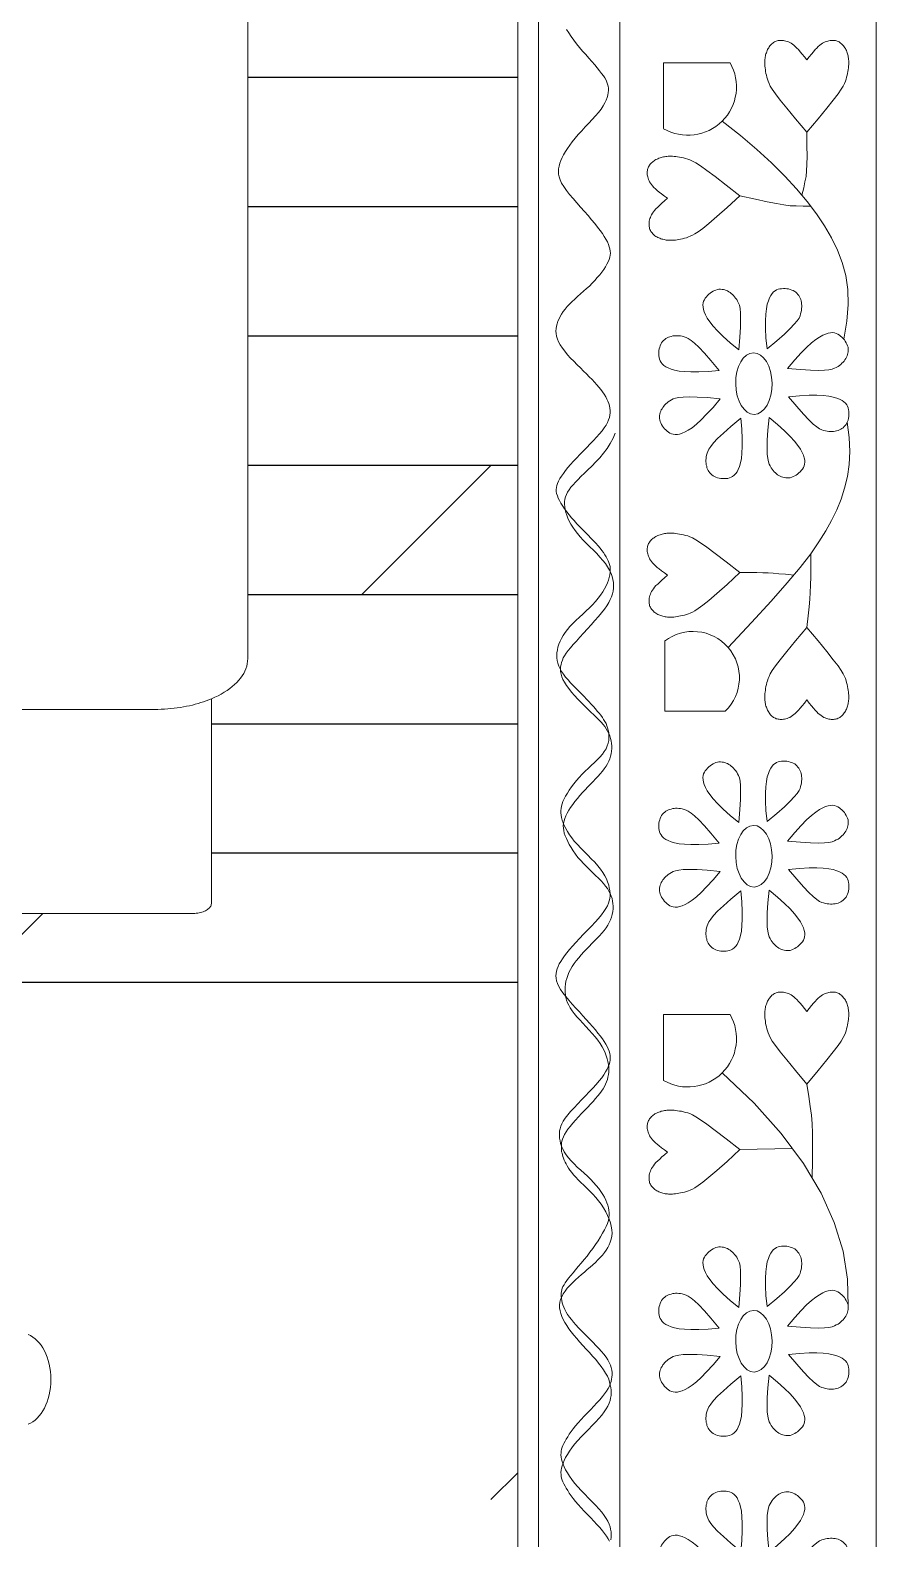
# Model space of a CAD drawing. Header units: inches. Extents: x -813 to 82, y -70 to 268.
# Drawn here: x -140.28 to -123.77, y 157.28 to 186.46 of the extents above; entities that cross this region are included whole.
import ezdxf

# ---------------------------------------------------------------- set-up
doc = ezdxf.new("R2010")
doc.units = ezdxf.units.IN
doc.header["$MEASUREMENT"] = 0
for name, color, linetype, lineweight, true_color in [('Blue', 7, 'Continuous', 0, 0x1081b2), ('Brown', 7, 'Continuous', 0, 0x653e10), ('Golden', 7, 'Continuous', 0, 0xefe861), ('Grey', 7, 'Continuous', 0, 0x58676a), ('Layak Architect', 1, 'Continuous', 5, 0xff0000), ('Mustard', 7, 'Continuous', 0, 0xa79b1b), ('White', 7, 'Continuous', 0, 0xffffff)]:
    doc.layers.add(name, color=color, linetype=linetype, lineweight=lineweight, true_color=true_color)
doc.layers.add('Furniture', color=4, linetype='Continuous', lineweight=0)
doc.layers.add('Hatch 01_UC', color=7, linetype='Continuous')
doc.layers.add('Rugs', color=201, linetype='Continuous')

# ---------------------------------------------------------------- blocks, each defined once
blk = doc.blocks.new('*U97')
at = {"layer": 'Mustard'}
blk.add_lwpolyline([(11.3, -20.5), (4.6, -14.9), (-0.5, -10.4), (-4.4, -6.7), (-7.2, -3.7), (-9.1, -1.4), (-10.4, 0.5), (-11.1, 2), (-11.5, 3.3), (-11.9, 4.6), (-12.1, 5.8), (-12.2, 6.9), (-12.3, 8), (-12.3, 9.1), (-12.2, 10.1), (-12.1, 11.1), (-11.8, 12.1), (-11.6, 13.1), (-11.2, 14), (-10.8, 14.9), (-10.3, 15.7), (-9.7, 16.5), (-9, 17.3), (-8.3, 18), (-7.5, 18.6), (-6.5, 19.1), (-5.5, 19.5), (-4.5, 19.9), (-3.3, 20.2), (-2.2, 20.4), (-1, 20.5), (0.2, 20.5), (1.4, 20.4), (2.5, 20.3), (3.7, 20), (4.8, 19.6), (5.8, 19), (6.9, 18.2), (7.9, 17.1), (8.8, 15.8), (9.6, 14.2), (10.4, 12.2), (11.1, 9.8), (11.7, 6.8), (12.1, 3.1), (12.3, -1.3), (12.3, -6.6), (12, -13), (11.3, -20.5)], dxfattribs=at)
blk = doc.blocks.new('*U109')
at = {"layer": 'Mustard', "color": 0, "linetype": 'ByBlock', "lineweight": -2, "transparency": 16777216}
blk.add_blockref('*U97', (6003766971.507133, 3337138645.91867), dxfattribs=at)
for p, rotation in [((6003767008.540522, 3337138647.324628), 315.0000000000001), ((6003766946.314736, 3337138618.737947), 45.00000000000002), ((6003767035.721244, 3337138622.132231), 270), ((6003767037.127202, 3337138585.098843), 225), ((6003766947.720695, 3337138581.704559), 90.00000000000001), ((6003766974.901417, 3337138556.512162), 135), ((6003767011.934805, 3337138557.91812), 180)]:
    blk.add_blockref('*U97', p, dxfattribs=dict(at, rotation=rotation))
blk = doc.blocks.new('*U110')
at = {"layer": 'Mustard'}
blk.add_lwpolyline([(11.3, -20.5), (4.6, -14.9), (-0.5, -10.4), (-4.4, -6.7), (-7.2, -3.7), (-9.1, -1.4), (-10.4, 0.5), (-11.1, 2), (-11.5, 3.3), (-11.9, 4.6), (-12.1, 5.8), (-12.2, 6.9), (-12.3, 8), (-12.3, 9.1), (-12.2, 10.1), (-12.1, 11.1), (-11.8, 12.1), (-11.6, 13.1), (-11.2, 14), (-10.8, 14.9), (-10.3, 15.7), (-9.7, 16.5), (-9, 17.3), (-8.3, 18), (-7.5, 18.6), (-6.5, 19.1), (-5.5, 19.5), (-4.5, 19.9), (-3.3, 20.2), (-2.2, 20.4), (-1, 20.5), (0.2, 20.5), (1.4, 20.4), (2.5, 20.3), (3.7, 20), (4.8, 19.6), (5.8, 19), (6.9, 18.2), (7.9, 17.1), (8.8, 15.8), (9.6, 14.2), (10.4, 12.2), (11.1, 9.8), (11.7, 6.8), (12.1, 3.1), (12.3, -1.3), (12.3, -6.6), (12, -13), (11.3, -20.5)], dxfattribs=at)
blk = doc.blocks.new('*U69')
at = {"layer": 'Mustard', "color": 0, "linetype": 'ByBlock', "lineweight": -2, "transparency": 16777216}
blk.add_blockref('*U110', (6003766971.507133, 3337138645.91867), dxfattribs=at)
for p, rotation in [((6003767008.540522, 3337138647.324628), 315.0000000000001), ((6003766946.314736, 3337138618.737947), 45.00000000000002), ((6003767035.721244, 3337138622.132231), 270), ((6003767037.127202, 3337138585.098843), 225), ((6003766947.720695, 3337138581.704559), 90.00000000000001), ((6003766974.901417, 3337138556.512162), 135), ((6003767011.934805, 3337138557.91812), 180)]:
    blk.add_blockref('*U110', p, dxfattribs=dict(at, rotation=rotation))
blk = doc.blocks.new('*U70')
at = {"layer": 'Mustard'}
blk.add_lwpolyline([(11.3, -20.5), (4.6, -14.9), (-0.5, -10.4), (-4.4, -6.7), (-7.2, -3.7), (-9.1, -1.4), (-10.4, 0.5), (-11.1, 2), (-11.5, 3.3), (-11.9, 4.6), (-12.1, 5.8), (-12.2, 6.9), (-12.3, 8), (-12.3, 9.1), (-12.2, 10.1), (-12.1, 11.1), (-11.8, 12.1), (-11.6, 13.1), (-11.2, 14), (-10.8, 14.9), (-10.3, 15.7), (-9.7, 16.5), (-9, 17.3), (-8.3, 18), (-7.5, 18.6), (-6.5, 19.1), (-5.5, 19.5), (-4.5, 19.9), (-3.3, 20.2), (-2.2, 20.4), (-1, 20.5), (0.2, 20.5), (1.4, 20.4), (2.5, 20.3), (3.7, 20), (4.8, 19.6), (5.8, 19), (6.9, 18.2), (7.9, 17.1), (8.8, 15.8), (9.6, 14.2), (10.4, 12.2), (11.1, 9.8), (11.7, 6.8), (12.1, 3.1), (12.3, -1.3), (12.3, -6.6), (12, -13), (11.3, -20.5)], dxfattribs=at)
blk = doc.blocks.new('*U96')
at = {"layer": 'Mustard', "color": 0, "linetype": 'ByBlock', "lineweight": -2, "transparency": 16777216}
blk.add_blockref('*U70', (6003766971.507133, 3337138645.91867), dxfattribs=at)
for p, rotation in [((6003767008.540522, 3337138647.324628), 315.0000000000001), ((6003766946.314736, 3337138618.737947), 45.00000000000002), ((6003767035.721244, 3337138622.132231), 270), ((6003767037.127202, 3337138585.098843), 225), ((6003766947.720695, 3337138581.704559), 90.00000000000001), ((6003766974.901417, 3337138556.512162), 135), ((6003767011.934805, 3337138557.91812), 180)]:
    blk.add_blockref('*U70', p, dxfattribs=dict(at, rotation=rotation))
blk = doc.blocks.new('*U34')
at = {"layer": 'Mustard'}
blk.add_lwpolyline([(11.3, -20.5), (4.6, -14.9), (-0.5, -10.4), (-4.4, -6.7), (-7.2, -3.7), (-9.1, -1.4), (-10.4, 0.5), (-11.1, 2), (-11.5, 3.3), (-11.9, 4.6), (-12.1, 5.8), (-12.2, 6.9), (-12.3, 8), (-12.3, 9.1), (-12.2, 10.1), (-12.1, 11.1), (-11.8, 12.1), (-11.6, 13.1), (-11.2, 14), (-10.8, 14.9), (-10.3, 15.7), (-9.7, 16.5), (-9, 17.3), (-8.3, 18), (-7.5, 18.6), (-6.5, 19.1), (-5.5, 19.5), (-4.5, 19.9), (-3.3, 20.2), (-2.2, 20.4), (-1, 20.5), (0.2, 20.5), (1.4, 20.4), (2.5, 20.3), (3.7, 20), (4.8, 19.6), (5.8, 19), (6.9, 18.2), (7.9, 17.1), (8.8, 15.8), (9.6, 14.2), (10.4, 12.2), (11.1, 9.8), (11.7, 6.8), (12.1, 3.1), (12.3, -1.3), (12.3, -6.6), (12, -13), (11.3, -20.5)], dxfattribs=at)
blk = doc.blocks.new('*U46')
at = {"layer": 'Mustard', "color": 0, "linetype": 'ByBlock', "lineweight": -2, "transparency": 16777216}
blk.add_blockref('*U34', (6003766971.507133, 3337138645.91867), dxfattribs=at)
for p, rotation in [((6003767008.540522, 3337138647.324628), 315.0000000000001), ((6003766946.314736, 3337138618.737947), 45.00000000000002), ((6003767035.721244, 3337138622.132231), 270), ((6003767037.127202, 3337138585.098843), 225), ((6003766947.720695, 3337138581.704559), 90.00000000000001), ((6003766974.901417, 3337138556.512162), 135), ((6003767011.934805, 3337138557.91812), 180)]:
    blk.add_blockref('*U34', p, dxfattribs=dict(at, rotation=rotation))
blk = doc.blocks.new('C3')
at = {"layer": 'Blue'}
for points in [[(-558, 99.7), (-510.7, 99.7), (-510.7, 140.7)], [(-973.2, 33.1), (-970.9, 34.6), (-968.4, 36.2), (-966, 38), (-963.5, 39.9), (-961, 41.9), (-958.5, 44), (-956.1, 46.1), (-953.7, 48.2), (-951.4, 50.2), (-949.2, 52.2), (-947.1, 53.9), (-945.2, 55.5), (-943.4, 56.9), (-941.8, 58.1), (-940.3, 59.1), (-938.8, 59.9), (-937.4, 60.5), (-936.1, 61), (-934.7, 61.3), (-933.3, 61.5), (-931.8, 61.5), (-930.3, 61.4), (-928.7, 61.2), (-927, 60.7), (-925.2, 60), (-923.3, 59.1), (-921.3, 57.9), (-919.2, 56.5), (-916.9, 54.7), (-914.5, 52.7), (-912.1, 50.5), (-909.5, 48.2), (-907, 45.8), (-904.4, 43.4), (-901.9, 41.1), (-899.4, 39), (-897, 37), (-894.7, 35.3), (-892.5, 33.7), (-890.3, 32.3), (-888.2, 31.1), (-886.2, 30.1), (-884.2, 29.3), (-882.4, 28.6), (-880.5, 28), (-878.7, 27.7), (-876.9, 27.6), (-875.1, 27.7), (-873.1, 28.1), (-871.1, 28.8), (-868.9, 29.8), (-866.6, 31.2), (-864, 33), (-861.3, 35.1), (-858.5, 37.5), (-855.6, 40), (-852.6, 42.6), (-849.7, 45.2), (-846.9, 47.7), (-844.1, 50.1), (-841.6, 52.2), (-839.1, 54.1), (-836.8, 55.9), (-834.7, 57.4), (-832.7, 58.7), (-830.8, 59.8), (-829, 60.8), (-827.3, 61.5), (-825.7, 62.1), (-824.3, 62.5), (-822.8, 62.8), (-821.4, 62.9), (-820, 62.8), (-818.6, 62.5), (-817.1, 62), (-815.6, 61.4), (-813.9, 60.5), (-812.2, 59.5), (-810.4, 58.4), (-808.6, 57), (-806.7, 55.6), (-804.8, 54), (-802.9, 52.3), (-801, 50.5), (-799.1, 48.6), (-797.3, 46.6), (-795.5, 44.6), (-793.7, 42.6), (-791.9, 40.6), (-790.2, 38.7), (-788.4, 36.8), (-786.7, 35.1), (-785.1, 33.6), (-783.4, 32.2), (-781.7, 30.9), (-780.1, 29.8), (-778.4, 28.9), (-776.8, 28), (-775.2, 27.3), (-773.5, 26.8), (-771.9, 26.3), (-770.2, 26), (-768.5, 25.9), (-766.8, 26), (-765, 26.3), (-763.1, 26.9), (-761.2, 27.7), (-759.2, 28.8), (-757, 30.3), (-754.8, 31.9), (-752.5, 33.8), (-750.2, 35.9), (-748, 38.1), (-745.7, 40.3), (-743.5, 42.5), (-741.4, 44.6), (-739.4, 46.6), (-737.4, 48.5), (-735.6, 50.4), (-733.9, 52), (-732.1, 53.6), (-730.5, 55.1), (-728.9, 56.4), (-727.3, 57.6), (-725.6, 58.7), (-724, 59.7), (-722.4, 60.5), (-720.9, 61.2), (-719.3, 61.8), (-717.7, 62.2), (-716.1, 62.5), (-714.6, 62.7), (-713, 62.7), (-711.4, 62.5), (-709.8, 62.2), (-708.2, 61.6), (-706.5, 60.9), (-704.7, 59.9), (-702.9, 58.7), (-700.9, 57.2), (-698.8, 55.5), (-696.5, 53.5), (-694.2, 51.4), (-691.9, 49.2), (-689.5, 46.8), (-687.1, 44.5), (-684.8, 42.2), (-682.4, 40), (-680.2, 37.9), (-678, 35.9), (-675.9, 34.1), (-673.9, 32.5), (-671.9, 31), (-670.1, 29.7), (-668.4, 28.6), (-666.7, 27.7), (-665.2, 27), (-663.7, 26.5), (-662.3, 26.2), (-661, 26), (-659.6, 26.1), (-658.2, 26.4), (-656.7, 26.9), (-655.1, 27.5), (-653.5, 28.3), (-651.7, 29.3), (-649.8, 30.5), (-647.9, 31.8), (-645.9, 33.3), (-643.9, 34.8), (-641.9, 36.5), (-639.9, 38.3), (-637.8, 40.1), (-635.8, 42.1), (-633.8, 44), (-631.9, 45.9), (-630, 47.8), (-628.1, 49.7), (-626.3, 51.4), (-624.5, 53.1), (-622.9, 54.6), (-621.3, 55.9), (-619.7, 57.1), (-618.2, 58.2), (-616.8, 59.2), (-615.4, 60), (-614, 60.7), (-612.7, 61.4), (-611.4, 61.9), (-610.1, 62.3), (-608.8, 62.6), (-607.5, 62.7), (-606.1, 62.8), (-604.6, 62.7), (-603.1, 62.5), (-601.4, 62.1), (-599.6, 61.5), (-597.7, 60.8), (-595.7, 59.9), (-593.7, 58.9), (-591.6, 57.7), (-589.4, 56.2), (-587.2, 54.6), (-585, 52.8), (-582.8, 50.8), (-580.7, 48.6), (-578.6, 46.4), (-576.4, 44.1), (-574.3, 41.8), (-572.2, 39.5), (-570.1, 37.4), (-568.1, 35.4), (-566, 33.7), (-564, 32.1), (-561.9, 30.8), (-559.9, 29.7), (-558, 28.7), (-556, 27.9), (-554.1, 27.3), (-552.2, 26.9), (-550.3, 26.6), (-548.5, 26.5), (-546.7, 26.6), (-544.9, 26.8), (-543.1, 27.3), (-541.2, 27.9), (-539.4, 28.7), (-537.5, 29.8), (-535.7, 31.1), (-533.7, 32.5), (-531.8, 34.2), (-529.9, 35.9), (-528, 37.7), (-526.1, 39.6), (-524.2, 41.4), (-522.3, 43.3), (-520.5, 45), (-518.8, 46.7), (-517.1, 48.3), (-515.4, 49.9), (-513.8, 51.4), (-512.2, 52.7), (-510.7, 54), (-509.2, 55.3), (-507.8, 56.4), (-506.4, 57.4), (-505, 58.3), (-503.6, 59.2), (-502.2, 59.9), (-500.7, 60.5), (-499.3, 61), (-497.7, 61.4), (-496.1, 61.7), (-494.3, 61.9), (-492.6, 61.9), (-490.8, 61.7), (-488.9, 61.3), (-487, 60.7), (-485.1, 59.9), (-483.2, 58.7), (-481.4, 57.4), (-479.5, 55.7), (-477.6, 53.9), (-475.7, 52), (-473.8, 49.9), (-471.8, 47.8), (-469.8, 45.7), (-467.8, 43.7), (-465.7, 41.7), (-463.5, 39.8), (-461.3, 38.1), (-459.2, 36.5), (-457.1, 35), (-455, 33.7), (-453, 32.5), (-451.2, 31.5), (-449.4, 30.7), (-447.8, 30.1), (-446.2, 29.7), (-444.6, 29.4), (-443.1, 29.3), (-441.6, 29.3), (-440, 29.5), (-438.4, 29.8), (-436.7, 30.2), (-434.9, 30.9), (-433, 31.6), (-431, 32.6), (-429, 33.7), (-426.8, 35.1), (-424.7, 36.6), (-422.4, 38.4), (-420.1, 40.5), (-417.7, 42.7), (-415.3, 45.1), (-412.9, 47.5), (-410.5, 49.9), (-408.1, 52.2), (-405.7, 54.3), (-403.4, 56.2), (-401.1, 57.8), (-398.9, 59.1), (-396.8, 60.2), (-394.7, 61), (-392.6, 61.7), (-390.7, 62.1), (-388.8, 62.4), (-387, 62.6), (-385.3, 62.6), (-383.6, 62.4), (-382, 62.1), (-380.3, 61.6), (-378.5, 60.9), (-376.7, 59.8), (-374.6, 58.5), (-372.4, 56.8), (-370, 54.8), (-367.4, 52.5), (-364.7, 50), (-362, 47.3), (-359.2, 44.7), (-356.4, 42), (-353.7, 39.5), (-351.2, 37.1), (-348.8, 35.1), (-346.6, 33.3), (-344.6, 31.7), (-342.6, 30.3), (-340.8, 29.2), (-339.1, 28.2), (-337.4, 27.4), (-335.8, 26.8), (-334.2, 26.3), (-332.7, 26), (-331, 25.9), (-329.4, 26), (-327.7, 26.3), (-325.8, 26.9), (-323.8, 27.9), (-321.7, 29.1), (-319.4, 30.7), (-317, 32.6), (-314.4, 34.7), (-311.8, 37), (-309.1, 39.4), (-306.5, 41.8), (-303.9, 44.2), (-301.3, 46.5), (-298.9, 48.7), (-296.6, 50.8), (-294.3, 52.7), (-292.2, 54.4), (-290.2, 56), (-288.3, 57.4), (-286.4, 58.7), (-284.7, 59.8), (-283, 60.7), (-281.4, 61.4), (-279.9, 62), (-278.4, 62.4), (-276.9, 62.6), (-275.4, 62.7), (-273.9, 62.6), (-272.4, 62.4), (-270.9, 62), (-269.2, 61.4), (-267.6, 60.6), (-265.8, 59.6), (-263.9, 58.4), (-261.9, 57), (-259.7, 55.2), (-257.4, 53.3), (-254.9, 51), (-252.3, 48.5), (-249.6, 45.9), (-246.8, 43.3), (-244.1, 40.7), (-241.5, 38.2), (-238.9, 35.9), (-236.6, 33.9), (-234.4, 32.2), (-232.5, 30.9), (-230.7, 29.9), (-229, 29.2), (-227.3, 28.7), (-225.8, 28.4), (-224.2, 28.3), (-222.6, 28.3), (-220.9, 28.4), (-219.1, 28.7), (-217.3, 29.1), (-215.5, 29.8), (-213.6, 30.6), (-211.6, 31.6), (-209.6, 32.9), (-207.6, 34.4), (-205.5, 36.2), (-203.4, 38.2), (-201.3, 40.4), (-199.2, 42.7), (-197.1, 45), (-195, 47.3), (-192.8, 49.5), (-190.8, 51.5), (-188.7, 53.3), (-186.7, 55), (-184.7, 56.4), (-182.7, 57.7), (-180.8, 58.8), (-178.9, 59.7), (-177.1, 60.5), (-175.4, 61.1), (-173.6, 61.6), (-172, 61.9), (-170.3, 62.1), (-168.6, 62.1), (-166.8, 61.9), (-165, 61.5), (-163, 60.8), (-161, 60), (-158.7, 58.9), (-156.3, 57.6), (-153.9, 56.1), (-151.3, 54.5), (-148.7, 52.7), (-146.1, 50.9), (-143.5, 49), (-140.9, 47), (-138.5, 45), (-136.1, 43), (-133.8, 41.1), (-131.6, 39.3), (-129.5, 37.6), (-127.6, 36), (-125.8, 34.5), (-124.2, 33.3), (-122.8, 32.2), (-121.4, 31.4), (-120.2, 30.7), (-119.1, 30.2), (-118, 29.9), (-116.9, 29.6), (-115.8, 29.5), (-114.6, 29.5), (-113.4, 29.5), (-112.1, 29.6), (-110.7, 29.9), (-109.2, 30.2), (-107.7, 30.6), (-106.2, 31.2), (-104.6, 31.9), (-102.9, 32.8), (-101.2, 33.8), (-99.5, 35.1), (-97.8, 36.4), (-96, 37.9), (-94.1, 39.5), (-92.2, 41.2), (-90.3, 43.1), (-88.4, 45), (-86.4, 47), (-84.3, 49.1), (-82.3, 51.1), (-80.2, 53.1), (-78.2, 55.1), (-76.2, 56.9), (-74.2, 58.5), (-72.3, 60), (-70.4, 61.2), (-68.6, 62.1), (-66.9, 62.9), (-65.2, 63.4), (-63.5, 63.8), (-61.9, 64), (-60.3, 64), (-58.8, 63.9), (-57.3, 63.7), (-55.7, 63.4), (-54.2, 62.8), (-52.6, 62.2), (-50.9, 61.3), (-49.2, 60.2), (-47.4, 58.9), (-45.5, 57.4), (-43.4, 55.7), (-41.3, 53.7), (-39, 51.6), (-36.7, 49.5), (-34.4, 47.3), (-32.2, 45.1), (-29.9, 43), (-27.7, 41.1), (-25.7, 39.3), (-23.7, 37.7), (-21.8, 36.3), (-20, 35), (-18.3, 33.9), (-16.7, 32.9), (-15.2, 32.1), (-13.7, 31.3), (-12.4, 30.7), (-11.1, 30.2), (-9.8, 29.8), (-8.6, 29.5), (-7.3, 29.4), (-5.9, 29.3), (-4.5, 29.5), (-3, 29.8), (-1.4, 30.2), (0.4, 30.8), (2.2, 31.5), (4.2, 32.5), (6.3, 33.7), (8.5, 35.1), (10.8, 36.7), (13.2, 38.6), (15.7, 40.8), (18.2, 43.1), (20.7, 45.5), (23.3, 48), (25.8, 50.5), (28.3, 52.9), (30.7, 55.1), (33, 57), (35.1, 58.7), (37.2, 60), (39.1, 61.1), (41, 62), (42.8, 62.6), (44.5, 63), (46.3, 63.3), (48, 63.4), (49.8, 63.3), (51.6, 63.2)], [(52.6, 62.2), (50.9, 61.3), (49.2, 60.2), (47.4, 58.9), (45.5, 57.4), (43.4, 55.7), (41.3, 53.7), (39, 51.6), (36.7, 49.5), (34.4, 47.3), (32.2, 45.1), (29.9, 43), (27.7, 41.1), (25.7, 39.3), (23.7, 37.7), (21.8, 36.3), (20, 35), (18.3, 33.9), (16.7, 32.9), (15.2, 32.1), (13.7, 31.3), (12.4, 30.7), (11.1, 30.2), (9.8, 29.8), (8.6, 29.5), (7.3, 29.4), (5.9, 29.3), (4.5, 29.5), (3, 29.8), (1.4, 30.2), (-0.4, 30.8), (-2.2, 31.5), (-4.2, 32.5), (-6.3, 33.7), (-8.5, 35.1), (-10.8, 36.7), (-13.2, 38.6), (-15.7, 40.8), (-18.2, 43.1), (-20.7, 45.5), (-23.3, 48), (-25.8, 50.5), (-28.3, 52.9), (-30.7, 55.1), (-33, 57), (-35.1, 58.7), (-37.2, 60), (-39.1, 61.1), (-41, 62), (-42.8, 62.6), (-44.5, 63), (-46.3, 63.3), (-48, 63.4), (-49.8, 63.3), (-51.6, 63.2), (-53.5, 62.8), (-55.4, 62.3), (-57.3, 61.7), (-59.3, 60.8), (-61.4, 59.6), (-63.6, 58.3), (-65.9, 56.7), (-68.2, 54.8), (-70.6, 52.9), (-73, 50.8), (-75.4, 48.6), (-77.8, 46.4), (-80.2, 44.2), (-82.6, 42), (-84.9, 40), (-87.2, 38.1), (-89.4, 36.3), (-91.5, 34.7), (-93.7, 33.2), (-95.8, 31.9), (-97.8, 30.8), (-99.8, 29.9), (-101.8, 29.2), (-103.8, 28.7), (-105.7, 28.4), (-107.6, 28.4), (-109.5, 28.6), (-111.4, 29.1), (-113.3, 29.9), (-115.2, 30.9), (-117.1, 32.1), (-119, 33.6), (-120.9, 35.4), (-122.8, 37.2), (-124.7, 39.2), (-126.5, 41.2), (-128.3, 43.2), (-130, 45.3), (-131.7, 47.2), (-133.4, 49.1), (-135, 51), (-136.6, 52.7), (-138.3, 54.4), (-139.9, 55.9), (-141.5, 57.4), (-143.2, 58.8), (-144.9, 60), (-146.6, 61.1), (-148.5, 62.1), (-150.3, 62.8), (-152.3, 63.4), (-154.3, 63.8), (-156.5, 64), (-158.7, 63.9), (-161.1, 63.5), (-163.5, 62.9), (-166, 62), (-168.5, 60.9), (-171, 59.7), (-173.6, 58.2), (-176, 56.6), (-178.4, 54.8), (-180.7, 52.9), (-182.9, 50.9), (-185, 48.9), (-187, 46.8), (-188.9, 44.8), (-190.7, 42.9), (-192.5, 41), (-194.3, 39.4), (-195.9, 37.9), (-197.5, 36.6), (-199.1, 35.4), (-200.6, 34.4), (-202, 33.5), (-203.4, 32.8), (-204.7, 32.1), (-206, 31.6), (-207.2, 31.1), (-208.4, 30.7), (-209.5, 30.3), (-210.6, 30.1), (-211.7, 29.8), (-212.8, 29.7), (-213.9, 29.6), (-215.1, 29.6), (-216.3, 29.7), (-217.6, 29.8), (-218.9, 30), (-220.3, 30.4), (-221.8, 31), (-223.4, 31.8), (-225.1, 32.8), (-227, 34), (-228.9, 35.5), (-231, 37.3), (-233.2, 39.2), (-235.3, 41.2), (-237.5, 43.3), (-239.7, 45.4), (-241.9, 47.5), (-243.9, 49.4), (-245.8, 51.2), (-247.7, 52.8), (-249.5, 54.3), (-251.1, 55.6), (-252.8, 56.8), (-254.4, 57.9), (-256, 58.8), (-257.6, 59.6), (-259.1, 60.2), (-260.7, 60.8), (-262.3, 61.2), (-264, 61.5), (-265.7, 61.7), (-267.4, 61.7), (-269.1, 61.7), (-270.9, 61.5), (-272.8, 61.2), (-274.7, 60.7), (-276.7, 60.1), (-278.7, 59.4), (-280.8, 58.5), (-282.9, 57.3), (-285.1, 56), (-287.3, 54.4), (-289.6, 52.6), (-291.9, 50.6), (-294.2, 48.5), (-296.6, 46.3), (-298.9, 44.2), (-301.1, 42.1), (-303.3, 40.1), (-305.4, 38.4), (-307.3, 36.9), (-309.2, 35.6), (-311.1, 34.6), (-312.8, 33.7), (-314.6, 33.1), (-316.3, 32.6), (-318.1, 32.3), (-319.8, 32.1), (-321.7, 32.1), (-323.5, 32.2), (-325.4, 32.4), (-327.4, 32.7), (-329.3, 33.2), (-331.3, 33.9), (-333.3, 34.7), (-335.3, 35.7), (-337.3, 36.9), (-339.3, 38.2), (-341.3, 39.7), (-343.3, 41.4), (-345.3, 43.1), (-347.2, 44.8), (-349.1, 46.6), (-351, 48.5), (-352.9, 50.3), (-354.7, 52.1), (-356.5, 53.8), (-358.2, 55.5), (-360, 57.1), (-361.8, 58.6), (-363.5, 59.9), (-365.3, 61.1), (-367.2, 62.1), (-369, 62.9), (-370.9, 63.6), (-372.7, 64.1), (-374.6, 64.5), (-376.4, 64.7), (-378.2, 64.7), (-380, 64.6), (-381.7, 64.4), (-383.5, 64), (-385.1, 63.5), (-386.8, 62.8), (-388.5, 61.9), (-390.2, 60.8), (-391.9, 59.6), (-393.7, 58.1), (-395.5, 56.5), (-397.3, 54.7), (-399.2, 52.7), (-401.1, 50.7), (-403.1, 48.7), (-405.1, 46.6), (-407.2, 44.6), (-409.3, 42.7), (-411.4, 40.8), (-413.6, 39.2), (-415.8, 37.6), (-418, 36.2), (-420.1, 35), (-422.2, 33.9), (-424.2, 33), (-426.1, 32.2), (-427.9, 31.6), (-429.6, 31.2), (-431.3, 31), (-432.9, 30.9), (-434.5, 31), (-436.2, 31.4), (-437.8, 31.9), (-439.6, 32.6), (-441.4, 33.5), (-443.4, 34.6), (-445.3, 35.9), (-447.3, 37.3), (-449.4, 38.8), (-451.4, 40.5), (-453.4, 42.2), (-455.4, 43.9), (-457.3, 45.7), (-459.2, 47.5), (-461.1, 49.3), (-462.9, 51.1), (-464.6, 52.8), (-466.4, 54.5), (-468.1, 56), (-469.8, 57.4), (-471.5, 58.7), (-473.2, 59.9), (-474.9, 60.9), (-476.6, 61.7), (-478.3, 62.4), (-480, 63), (-481.7, 63.4), (-483.5, 63.7), (-485.2, 63.9), (-487, 63.9), (-488.7, 63.7), (-490.4, 63.5), (-492.1, 63), (-493.8, 62.5), (-495.4, 61.8), (-497, 61), (-498.6, 60.1), (-500.1, 59.1), (-501.6, 57.9), (-503.1, 56.5), (-504.7, 55.1), (-506.3, 53.4), (-508.1, 51.6), (-510, 49.7), (-512, 47.6), (-514.2, 45.3), (-516.5, 43), (-518.8, 40.8), (-521.2, 38.6), (-523.6, 36.5), (-525.9, 34.6), (-528.1, 33), (-530.2, 31.7), (-532.1, 30.7), (-534, 29.9), (-535.8, 29.4), (-537.5, 29.1), (-539.2, 29.1), (-540.7, 29.1), (-542.2, 29.4), (-543.7, 29.7), (-545.2, 30.3), (-546.7, 30.9), (-548.2, 31.8), (-549.9, 32.9), (-551.7, 34.2), (-553.6, 35.8), (-555.8, 37.7), (-558.2, 39.8), (-560.8, 42.2), (-563.6, 44.7), (-566.4, 47.3), (-569.2, 49.9), (-572.1, 52.4), (-574.8, 54.8), (-577.4, 56.9), (-579.9, 58.8), (-582.1, 60.4), (-584.3, 61.7), (-586.3, 62.8), (-588.3, 63.6), (-590.2, 64.3), (-592.1, 64.7), (-594, 64.9), (-595.9, 65), (-597.9, 64.9), (-600, 64.5), (-602, 64), (-604.1, 63.3), (-606.3, 62.3), (-608.5, 61), (-610.7, 59.5), (-612.9, 57.7), (-615.2, 55.7), (-617.5, 53.6), (-619.8, 51.3), (-622.1, 49), (-624.3, 46.7), (-626.6, 44.5), (-628.9, 42.4), (-631.1, 40.6), (-633.3, 38.9), (-635.4, 37.4), (-637.5, 36.1), (-639.6, 35), (-641.6, 34), (-643.6, 33.2), (-645.5, 32.6), (-647.4, 32.2), (-649.2, 31.9), (-651, 31.7), (-652.7, 31.8), (-654.4, 32), (-656, 32.4), (-657.7, 33), (-659.3, 33.8), (-660.9, 34.8), (-662.6, 36), (-664.3, 37.5), (-666, 39.1), (-667.9, 40.9), (-669.9, 42.9), (-672, 45.2), (-674.4, 47.6), (-676.9, 50.2), (-679.7, 52.9), (-682.6, 55.6), (-685.7, 58.2), (-688.9, 60.6), (-692.3, 62.8), (-695.8, 64.7), (-699.3, 66.1)]]:
    blk.add_lwpolyline(points, dxfattribs=at)
blk.add_arc((-533.3, 119), 31.4, 43.9071, 217.9862, dxfattribs=at)
at = {"layer": 'Brown'}
for points in [[(-706.7, 223.5), (-696.4, 224.9), (-686.9, 225.3), (-678.1, 224.9), (-669.8, 223.7), (-661.9, 221.8), (-654.4, 219.4), (-647.2, 216.4), (-640, 212.9), (-632.9, 209), (-625.5, 204.4), (-617.4, 198.8), (-608.2, 191.7), (-597.6, 182.9), (-585.3, 172), (-570.8, 158.7), (-553.9, 142.7)], [(-763.1, 221.2), (-775.3, 223.3), (-786.5, 224.1), (-796.7, 223.9), (-806.2, 222.5), (-815, 220.2), (-823.5, 217), (-831.7, 212.9), (-839.9, 208.1), (-848.1, 202.6), (-856.4, 196.3), (-865, 189.2), (-873.7, 181.2), (-882.6, 172.2), (-891.7, 162.2), (-901.2, 151.1), (-910.9, 138.7)], [(-265.2, 138.7), (-244.6, 160.3), (-224.1, 178.7), (-203.7, 193.8), (-183.5, 205.8), (-163.7, 214.7), (-144.2, 220.7), (-125.2, 223.8), (-106.8, 224.2)], [(-903.4, 196.1), (-894.2, 196.2), (-887.1, 196.3), (-881.6, 196.2), (-877.2, 196), (-873.4, 195.6), (-869.7, 194.9), (-865.7, 194), (-860.7, 192.8)], [(-860.3, 150.8), (-858, 161.3), (-856.2, 169.3), (-855, 175.5), (-854.1, 180.5), (-853.6, 184.8), (-853.4, 188.9), (-853.3, 193.6), (-853.3, 198.7)], [(-567.4, 196.1), (-575.2, 197), (-581.4, 197.7), (-586.5, 198.2), (-591.2, 198.5), (-596.1, 198.7), (-601.7, 198.8), (-608.6, 198.8), (-617.4, 198.8)], [(-257.6, 196.1), (-249.2, 197.5), (-242.4, 198.5), (-236.5, 199.2), (-230.7, 199.7), (-224.3, 199.9), (-216.4, 200), (-206.5, 199.9), (-193.6, 199.8)], [(-604.6, 150.8), (-604.6, 157.3), (-604.6, 162.3), (-604.5, 166.4), (-604.4, 169.9), (-604.2, 173.4), (-603.9, 177.1), (-603.5, 181.6), (-602.9, 187.3)], [(-213.1, 150.8), (-213.9, 186.2)]]:
    blk.add_lwpolyline(points, dxfattribs=at)
at = {"layer": 'Golden'}
blk.add_lwpolyline([(-1499.9, 4500.1), (-1499.9, 0), (1499.9, 0), (1499.9, 4500.1), (-1499.9, 4500.1)], dxfattribs=at)
for points in [[(-954.7, 197.8), (-956.5, 199.2), (-958.1, 200.6), (-959.5, 201.8), (-960.6, 202.9), (-961.6, 203.9), (-962.5, 204.9), (-963.2, 205.8), (-963.8, 206.7), (-964.3, 207.6), (-964.7, 208.5), (-965.1, 209.4), (-965.3, 210.3), (-965.5, 211.1), (-965.7, 211.9), (-965.7, 212.7), (-965.8, 213.4), (-965.8, 214.2), (-965.7, 214.9), (-965.6, 215.5), (-965.4, 216.2), (-965.2, 216.8), (-965, 217.4), (-964.7, 218), (-964.3, 218.6), (-963.9, 219.1), (-963.5, 219.7), (-963, 220.2), (-962.5, 220.6), (-962, 221.1), (-961.4, 221.5), (-960.8, 221.9), (-960.2, 222.3), (-959.5, 222.7), (-958.8, 223), (-958.1, 223.3), (-957.4, 223.5), (-956.7, 223.8), (-955.9, 224), (-955.2, 224.2), (-954.4, 224.3), (-953.7, 224.4), (-952.9, 224.5), (-952, 224.6), (-951.1, 224.6), (-950.2, 224.6), (-949.3, 224.6), (-948.2, 224.5), (-947.1, 224.4), (-945.9, 224.2), (-944.7, 224), (-943.4, 223.8), (-942.1, 223.5), (-940.8, 223.1), (-939.4, 222.8), (-938, 222.3), (-936.6, 221.7), (-934.8, 220.9), (-932.6, 219.5), (-929.5, 217.3), (-925.3, 214.1), (-919.7, 209.7), (-912.5, 203.8), (-903.4, 196.1), (-912.5, 188.5), (-919.7, 182.5), (-925.3, 178.1), (-929.5, 174.9), (-932.6, 172.7), (-934.8, 171.3), (-936.6, 170.5), (-938, 169.9), (-939.4, 169.5), (-940.8, 169.1), (-942.1, 168.7), (-943.4, 168.4), (-944.7, 168.2), (-945.9, 168), (-947.1, 167.8), (-948.2, 167.7), (-949.3, 167.6), (-950.2, 167.6), (-951.1, 167.6), (-952, 167.6), (-952.9, 167.7), (-953.7, 167.8), (-954.4, 167.9), (-955.2, 168.1), (-955.9, 168.2), (-956.7, 168.4), (-957.4, 168.7), (-958.1, 168.9), (-958.8, 169.2), (-959.5, 169.5), (-960.2, 169.9), (-960.8, 170.3), (-961.4, 170.7), (-962, 171.1), (-962.5, 171.6), (-963, 172), (-963.5, 172.5), (-963.9, 173.1), (-964.3, 173.6), (-964.7, 174.2), (-965, 174.8), (-965.2, 175.4), (-965.4, 176), (-965.6, 176.7), (-965.7, 177.4), (-965.8, 178.1), (-965.8, 178.8), (-965.7, 179.5), (-965.7, 180.3), (-965.5, 181.1), (-965.3, 182), (-965.1, 182.8), (-964.7, 183.7), (-964.3, 184.6), (-963.8, 185.5), (-963.2, 186.4), (-962.5, 187.3), (-961.6, 188.3), (-960.6, 189.3), (-959.5, 190.4), (-958.1, 191.6), (-956.5, 193), (-954.7, 194.5), (-952.5, 196.1)], [(-856.8, 99.6), (-855.3, 97.8), (-853.9, 96.3), (-852.6, 95), (-851.5, 93.8), (-850.4, 92.9), (-849.4, 92.1), (-848.5, 91.4), (-847.5, 90.8), (-846.6, 90.3), (-845.7, 90), (-844.8, 89.6), (-844, 89.4), (-843.1, 89.2), (-842.3, 89.1), (-841.5, 89.1), (-840.8, 89.1), (-840.1, 89.1), (-839.4, 89.2), (-838.7, 89.3), (-838, 89.5), (-837.4, 89.7), (-836.8, 90), (-836.2, 90.3), (-835.7, 90.7), (-835.1, 91.1), (-834.6, 91.6), (-834.1, 92.1), (-833.7, 92.6), (-833.2, 93.1), (-832.8, 93.7), (-832.4, 94.4), (-832.1, 95), (-831.8, 95.7), (-831.5, 96.4), (-831.2, 97.1), (-831, 97.8), (-830.8, 98.5), (-830.6, 99.3), (-830.4, 100), (-830.3, 100.8), (-830.2, 101.6), (-830.2, 102.4), (-830.1, 103.2), (-830.1, 104.1), (-830.2, 105), (-830.2, 106), (-830.3, 107), (-830.5, 108.1), (-830.7, 109.3), (-830.9, 110.5), (-831.2, 111.8), (-831.6, 113.1), (-831.9, 114.4), (-832.4, 115.8), (-832.9, 117.1), (-833.5, 118.6), (-834.4, 120.2), (-835.9, 122.5), (-838.2, 125.5), (-841.5, 129.6), (-846.2, 135), (-852.3, 142), (-860.3, 150.8), (-867.6, 141.4), (-873.3, 134), (-877.5, 128.3), (-880.6, 124), (-882.6, 120.8), (-883.9, 118.5), (-884.7, 116.7), (-885.2, 115.3), (-885.7, 113.9), (-886, 112.5), (-886.3, 111.1), (-886.5, 109.8), (-886.7, 108.5), (-886.9, 107.3), (-887, 106.1), (-887.1, 105), (-887.1, 104), (-887.1, 103), (-887.1, 102.1), (-887, 101.2), (-886.9, 100.4), (-886.8, 99.6), (-886.7, 98.8), (-886.5, 98), (-886.3, 97.3), (-886.1, 96.6), (-885.8, 95.8), (-885.5, 95.1), (-885.2, 94.5), (-884.9, 93.8), (-884.5, 93.1), (-884.1, 92.5), (-883.7, 91.9), (-883.2, 91.4), (-882.7, 90.8), (-882.2, 90.3), (-881.7, 89.9), (-881.2, 89.5), (-880.6, 89.1), (-880, 88.8), (-879.4, 88.5), (-878.8, 88.3), (-878.2, 88.1), (-877.5, 88), (-876.8, 87.9), (-876.1, 87.8), (-875.4, 87.8), (-874.6, 87.9), (-873.9, 88), (-873.1, 88.2), (-872.2, 88.4), (-871.4, 88.7), (-870.5, 89.1), (-869.7, 89.5), (-868.8, 90.1), (-867.9, 90.7), (-867, 91.4), (-866, 92.3), (-865, 93.4), (-864, 94.6), (-862.8, 96), (-861.6, 97.6), (-860.1, 99.5), (-858.6, 101.7)], [(-601.1, 99.6), (-599.5, 97.8), (-598.2, 96.3), (-596.9, 95), (-595.8, 93.8), (-594.7, 92.9), (-593.7, 92.1), (-592.7, 91.4), (-591.8, 90.8), (-590.9, 90.3), (-590, 90), (-589.1, 89.6), (-588.2, 89.4), (-587.4, 89.2), (-586.6, 89.1), (-585.8, 89.1), (-585, 89.1), (-584.3, 89.1), (-583.6, 89.2), (-582.9, 89.3), (-582.3, 89.5), (-581.7, 89.7), (-581.1, 90), (-580.5, 90.3), (-579.9, 90.7), (-579.4, 91.1), (-578.9, 91.6), (-578.4, 92.1), (-577.9, 92.6), (-577.5, 93.1), (-577.1, 93.7), (-576.7, 94.4), (-576.3, 95), (-576, 95.7), (-575.7, 96.4), (-575.5, 97.1), (-575.2, 97.8), (-575, 98.5), (-574.8, 99.3), (-574.7, 100), (-574.6, 100.8), (-574.5, 101.6), (-574.4, 102.4), (-574.4, 103.2), (-574.4, 104.1), (-574.4, 105), (-574.5, 106), (-574.6, 107), (-574.8, 108.1), (-575, 109.3), (-575.2, 110.5), (-575.5, 111.8), (-575.8, 113.1), (-576.2, 114.4), (-576.7, 115.8), (-577.2, 117.1), (-577.8, 118.6), (-578.7, 120.2), (-580.2, 122.5), (-582.5, 125.5), (-585.8, 129.6), (-590.4, 135), (-596.6, 142), (-604.6, 150.8), (-611.9, 141.4), (-617.6, 134), (-621.8, 128.3), (-624.8, 124), (-626.9, 120.8), (-628.2, 118.5), (-629, 116.7), (-629.5, 115.3), (-629.9, 113.9), (-630.3, 112.5), (-630.6, 111.1), (-630.8, 109.8), (-631, 108.5), (-631.2, 107.3), (-631.3, 106.1), (-631.3, 105), (-631.4, 104), (-631.4, 103), (-631.3, 102.1), (-631.3, 101.2), (-631.2, 100.4), (-631.1, 99.6), (-630.9, 98.8), (-630.8, 98), (-630.6, 97.3), (-630.3, 96.6), (-630.1, 95.8), (-629.8, 95.1), (-629.5, 94.5), (-629.1, 93.8), (-628.7, 93.1), (-628.3, 92.5), (-627.9, 91.9), (-627.5, 91.4), (-627, 90.8), (-626.5, 90.3), (-626, 89.9), (-625.4, 89.5), (-624.9, 89.1), (-624.3, 88.8), (-623.7, 88.5), (-623.1, 88.3), (-622.4, 88.1), (-621.8, 88), (-621.1, 87.9), (-620.4, 87.8), (-619.7, 87.8), (-618.9, 87.9), (-618.1, 88), (-617.3, 88.2), (-616.5, 88.4), (-615.7, 88.7), (-614.8, 89.1), (-613.9, 89.5), (-613, 90.1), (-612.1, 90.7), (-611.2, 91.4), (-610.3, 92.3), (-609.3, 93.4), (-608.2, 94.6), (-607.1, 96), (-605.8, 97.6), (-604.4, 99.5), (-602.8, 101.7)]]:
    blk.add_lwpolyline(points, close=True, dxfattribs=at)
at = {"layer": 'Grey'}
blk.add_lwpolyline([(-516.1, 197.8), (-514.2, 199.2), (-512.7, 200.6), (-511.3, 201.8), (-510.1, 202.9), (-509.1, 203.9), (-508.3, 204.9), (-507.6, 205.8), (-507, 206.7), (-506.4, 207.6), (-506, 208.5), (-505.7, 209.4), (-505.4, 210.3), (-505.2, 211.1), (-505.1, 211.9), (-505, 212.7), (-505, 213.4), (-505, 214.2), (-505.1, 214.9), (-505.2, 215.5), (-505.3, 216.2), (-505.5, 216.8), (-505.8, 217.4), (-506.1, 218), (-506.4, 218.6), (-506.8, 219.1), (-507.2, 219.7), (-507.7, 220.2), (-508.2, 220.6), (-508.8, 221.1), (-509.4, 221.5), (-510, 221.9), (-510.6, 222.3), (-511.2, 222.7), (-511.9, 223), (-512.6, 223.3), (-513.3, 223.5), (-514.1, 223.8), (-514.8, 224), (-515.6, 224.2), (-516.3, 224.3), (-517.1, 224.4), (-517.9, 224.5), (-518.7, 224.6), (-519.6, 224.6), (-520.5, 224.6), (-521.5, 224.6), (-522.5, 224.5), (-523.6, 224.4), (-524.8, 224.2), (-526, 224), (-527.3, 223.8), (-528.6, 223.5), (-530, 223.1), (-531.3, 222.8), (-532.7, 222.3), (-534.2, 221.7), (-535.9, 220.9), (-538.2, 219.5), (-541.3, 217.3), (-545.5, 214.1), (-551, 209.7), (-558.3, 203.8), (-567.4, 196.1), (-558.3, 188.5), (-551, 182.5), (-545.5, 178.1), (-541.3, 174.9), (-538.2, 172.7), (-535.9, 171.3), (-534.2, 170.5), (-532.7, 169.9), (-531.3, 169.5), (-530, 169.1), (-528.6, 168.7), (-527.3, 168.4), (-526, 168.2), (-524.8, 168), (-523.6, 167.8), (-522.5, 167.7), (-521.5, 167.6), (-520.5, 167.6), (-519.6, 167.6), (-518.7, 167.6), (-517.9, 167.7), (-517.1, 167.8), (-516.3, 167.9), (-515.6, 168.1), (-514.8, 168.2), (-514.1, 168.4), (-513.3, 168.7), (-512.6, 168.9), (-511.9, 169.2), (-511.2, 169.5), (-510.6, 169.9), (-510, 170.3), (-509.4, 170.7), (-508.8, 171.1), (-508.2, 171.6), (-507.7, 172), (-507.2, 172.5), (-506.8, 173.1), (-506.4, 173.6), (-506.1, 174.2), (-505.8, 174.8), (-505.5, 175.4), (-505.3, 176), (-505.2, 176.7), (-505.1, 177.4), (-505, 178.1), (-505, 178.8), (-505, 179.5), (-505.1, 180.3), (-505.2, 181.1), (-505.4, 182), (-505.7, 182.8), (-506, 183.7), (-506.4, 184.6), (-507, 185.5), (-507.6, 186.4), (-508.3, 187.3), (-509.1, 188.3), (-510.1, 189.3), (-511.3, 190.4), (-512.7, 191.6), (-514.2, 193), (-516.1, 194.5), (-518.2, 196.1)], close=True, dxfattribs=at)
for points in [[(-905.9, 99), (-950.5, 99), (-950.5, 144.1)], [(-260.1, 99), (-304.8, 99), (-304.8, 144.1)]]:
    blk.add_lwpolyline(points, dxfattribs=at)
for centre in [(-934.3, 115.5), (-288.5, 115.5)]:
    blk.add_arc(centre, 32.9, 329.8378, 119.6462, dxfattribs=at)
at = {"layer": 'Layak Architect'}
for points in [[(-1490, 4485.9), (1490, 4485.9), (1490, 14.2), (-1490, 14.2)], [(-308.9, 197.8), (-310.8, 199.2), (-312.4, 200.6), (-313.7, 201.8), (-314.9, 202.9), (-315.9, 203.9), (-316.7, 204.9), (-317.5, 205.8), (-318.1, 206.7), (-318.6, 207.6), (-319, 208.5), (-319.3, 209.4), (-319.6, 210.3), (-319.8, 211.1), (-319.9, 211.9), (-320, 212.7), (-320, 213.4), (-320, 214.2), (-320, 214.9), (-319.9, 215.5), (-319.7, 216.2), (-319.5, 216.8), (-319.3, 217.4), (-319, 218), (-318.6, 218.6), (-318.2, 219.1), (-317.8, 219.7), (-317.3, 220.2), (-316.8, 220.6), (-316.2, 221.1), (-315.7, 221.5), (-315.1, 221.9), (-314.4, 222.3), (-313.8, 222.7), (-313.1, 223), (-312.4, 223.3), (-311.7, 223.5), (-311, 223.8), (-310.2, 224), (-309.5, 224.2), (-308.7, 224.3), (-307.9, 224.4), (-307.1, 224.5), (-306.3, 224.6), (-305.4, 224.6), (-304.5, 224.6), (-303.5, 224.6), (-302.5, 224.5), (-301.4, 224.4), (-300.2, 224.2), (-299, 224), (-297.7, 223.8), (-296.4, 223.5), (-295, 223.1), (-293.7, 222.8), (-292.3, 222.3), (-290.8, 221.7), (-289.1, 220.9), (-286.8, 219.5), (-283.7, 217.3), (-279.5, 214.1), (-274, 209.7), (-266.8, 203.8), (-257.6, 196.1), (-266.8, 188.5), (-274, 182.5), (-279.5, 178.1), (-283.7, 174.9), (-286.8, 172.7), (-289.1, 171.3), (-290.8, 170.5), (-292.3, 169.9), (-293.7, 169.5), (-295, 169.1), (-296.4, 168.7), (-297.7, 168.4), (-299, 168.2), (-300.2, 168), (-301.4, 167.8), (-302.5, 167.7), (-303.5, 167.6), (-304.5, 167.6), (-305.4, 167.6), (-306.3, 167.6), (-307.1, 167.7), (-307.9, 167.8), (-308.7, 167.9), (-309.5, 168.1), (-310.2, 168.2), (-311, 168.4), (-311.7, 168.7), (-312.4, 168.9), (-313.1, 169.2), (-313.8, 169.5), (-314.4, 169.9), (-315.1, 170.3), (-315.7, 170.7), (-316.2, 171.1), (-316.8, 171.6), (-317.3, 172), (-317.8, 172.5), (-318.2, 173.1), (-318.6, 173.6), (-319, 174.2), (-319.3, 174.8), (-319.5, 175.4), (-319.7, 176), (-319.9, 176.7), (-320, 177.4), (-320, 178.1), (-320, 178.8), (-320, 179.5), (-319.9, 180.3), (-319.8, 181.1), (-319.6, 182), (-319.3, 182.8), (-319, 183.7), (-318.6, 184.6), (-318.1, 185.5), (-317.5, 186.4), (-316.7, 187.3), (-315.9, 188.3), (-314.9, 189.3), (-313.7, 190.4), (-312.4, 191.6), (-310.8, 193), (-308.9, 194.5), (-306.8, 196.1)]]:
    blk.add_lwpolyline(points, close=True, dxfattribs=at)
for points in [[(14.1, 69.2), (-1485, 69.2), (-1485, 2250)], [(13, 243.3), (-1307.8, 243.3), (-1307.8, 2250)], [(-14.1, 69.2), (1485, 69.2), (1485, 2250)], [(-13, 243.3), (1307.8, 243.3), (1307.8, 2250)]]:
    blk.add_lwpolyline(points, dxfattribs=at)
at = {"layer": 'Mustard', "extrusion": (0, 0, -1)}
for centre in [(-732.9, 160.2), (-412.2, 160.2), (-83.1, 160.2)]:
    blk.add_ellipse(centre, major_axis=(-20.9, -0.3), ratio=0.589821, dxfattribs=at)
at = {"layer": 'White'}
blk.add_lwpolyline([(-209.6, 99.6), (-208.1, 97.8), (-206.7, 96.3), (-205.4, 95), (-204.3, 93.8), (-203.2, 92.9), (-202.2, 92.1), (-201.2, 91.4), (-200.3, 90.8), (-199.4, 90.3), (-198.5, 90), (-197.6, 89.6), (-196.7, 89.4), (-195.9, 89.2), (-195.1, 89.1), (-194.3, 89.1), (-193.5, 89.1), (-192.8, 89.1), (-192.1, 89.2), (-191.5, 89.3), (-190.8, 89.5), (-190.2, 89.7), (-189.6, 90), (-189, 90.3), (-188.4, 90.7), (-187.9, 91.1), (-187.4, 91.6), (-186.9, 92.1), (-186.4, 92.6), (-186, 93.1), (-185.6, 93.7), (-185.2, 94.4), (-184.9, 95), (-184.5, 95.7), (-184.2, 96.4), (-184, 97.1), (-183.7, 97.8), (-183.5, 98.5), (-183.4, 99.3), (-183.2, 100), (-183.1, 100.8), (-183, 101.6), (-182.9, 102.4), (-182.9, 103.2), (-182.9, 104.1), (-182.9, 105), (-183, 106), (-183.1, 107), (-183.3, 108.1), (-183.5, 109.3), (-183.7, 110.5), (-184, 111.8), (-184.3, 113.1), (-184.7, 114.4), (-185.2, 115.8), (-185.7, 117.1), (-186.3, 118.6), (-187.2, 120.2), (-188.7, 122.5), (-191, 125.5), (-194.3, 129.6), (-198.9, 135), (-205.1, 142), (-213.1, 150.8), (-220.4, 141.4), (-226.1, 134), (-230.3, 128.3), (-233.3, 124), (-235.4, 120.8), (-236.7, 118.5), (-237.5, 116.7), (-238, 115.3), (-238.4, 113.9), (-238.8, 112.5), (-239.1, 111.1), (-239.3, 109.8), (-239.5, 108.5), (-239.7, 107.3), (-239.8, 106.1), (-239.8, 105), (-239.9, 104), (-239.9, 103), (-239.9, 102.1), (-239.8, 101.2), (-239.7, 100.4), (-239.6, 99.6), (-239.4, 98.8), (-239.3, 98), (-239.1, 97.3), (-238.8, 96.6), (-238.6, 95.8), (-238.3, 95.1), (-238, 94.5), (-237.6, 93.8), (-237.3, 93.1), (-236.9, 92.5), (-236.4, 91.9), (-236, 91.4), (-235.5, 90.8), (-235, 90.3), (-234.5, 89.9), (-233.9, 89.5), (-233.4, 89.1), (-232.8, 88.8), (-232.2, 88.5), (-231.6, 88.3), (-230.9, 88.1), (-230.3, 88), (-229.6, 87.9), (-228.9, 87.8), (-228.2, 87.8), (-227.4, 87.9), (-226.6, 88), (-225.8, 88.2), (-225, 88.4), (-224.2, 88.7), (-223.3, 89.1), (-222.4, 89.5), (-221.6, 90.1), (-220.7, 90.7), (-219.7, 91.4), (-218.8, 92.3), (-217.8, 93.4), (-216.8, 94.6), (-215.6, 96), (-214.3, 97.6), (-212.9, 99.5), (-211.3, 101.7)], close=True, dxfattribs=at)
at = {"layer": 'Mustard', "xscale": -1, "rotation": 270}
for name, p in [('*U109', (-3337139334.8, -6003766831.5)), ('*U69', (-3337139014.1, -6003766831.5)), ('*U96', (-3337138685, -6003766831.5))]:
    blk.add_blockref(name, p, dxfattribs=at)
at = {"layer": 'Mustard', "rotation": 90.00000000000001}
blk.add_blockref('*U46', (3337138685, -6003766831.5), dxfattribs=at)

msp = doc.modelspace()

# ---------------------------------------------------------------- linework, layer by layer
at = {"layer": 'Furniture', "lineweight": 5}
for points in [[(-136.06982, 195.79426), (-136.06982, 174.30437)], [(-136.06982, 174.30437), (-136.0721, 174.25491), (-136.07887, 174.20606), (-136.09001, 174.15788), (-136.10543, 174.11042), (-136.12501, 174.06376), (-136.14862, 174.01795), (-136.17619, 173.97304), (-136.20757, 173.92912), (-136.24267, 173.88622), (-136.28138, 173.84443), (-136.32358, 173.80377), (-136.36918, 173.76434), (-136.41805, 173.72618), (-136.47009, 173.68936), (-136.52518, 173.65394), (-136.58323, 173.61997), (-136.6441, 173.58752), (-136.70771, 173.55664), (-136.77393, 173.5274)], [(-137.87225, 173.32232), (-161.95695, 173.32232)], [(-137.87225, 173.32232), (-161.95695, 173.32232)], [(-136.77393, 173.5274), (-136.82265, 173.50756), (-136.87262, 173.4886), (-136.92379, 173.47054), (-136.97611, 173.45341), (-137.02955, 173.43723), (-137.08408, 173.42201), (-137.13963, 173.40778), (-137.19619, 173.39458), (-137.2537, 173.3824), (-137.31212, 173.37128), (-137.37141, 173.36123), (-137.43154, 173.35229), (-137.49245, 173.34447), (-137.55412, 173.3378), (-137.6165, 173.33229), (-137.67953, 173.32796), (-137.74321, 173.32484), (-137.80745, 173.32295), (-137.87225, 173.32232)], [(-136.77393, 173.5274), (-136.82265, 173.50756), (-136.87262, 173.4886), (-136.92379, 173.47054), (-136.97611, 173.45341), (-137.02955, 173.43723), (-137.08408, 173.42201), (-137.13963, 173.40778), (-137.19619, 173.39458), (-137.2537, 173.3824), (-137.31212, 173.37128), (-137.37141, 173.36123), (-137.43154, 173.35229), (-137.49245, 173.34447), (-137.55412, 173.3378), (-137.6165, 173.33229), (-137.67953, 173.32796), (-137.74321, 173.32484), (-137.80745, 173.32295), (-137.87225, 173.32232)], [(-136.77393, 169.56815), (-136.77393, 173.5274)], [(-137.1254, 169.37699), (-137.09515, 169.37769), (-137.0656, 169.37978), (-137.03686, 169.38316), (-137.00903, 169.38781), (-136.98223, 169.39365), (-136.95655, 169.40062), (-136.9321, 169.40867), (-136.90899, 169.41776), (-136.88734, 169.42779), (-136.86723, 169.43873), (-136.8488, 169.45052), (-136.83212, 169.46308), (-136.81732, 169.47638), (-136.80452, 169.49035), (-136.79379, 169.50493), (-136.78526, 169.52006), (-136.77904, 169.53567), (-136.77523, 169.55173), (-136.77393, 169.56815)], [(-174.54134, 169.37699), (-137.1254, 169.37699)], [(-140.31865, 161.23343), (-140.27162, 161.21173), (-140.22633, 161.18444), (-140.18295, 161.15183), (-140.14168, 161.11415), (-140.10267, 161.07169), (-140.06612, 161.0247), (-140.03221, 160.97346), (-140.00109, 160.91825), (-139.97297, 160.85931), (-139.94803, 160.79693), (-139.92643, 160.73138), (-139.90835, 160.66291), (-139.89398, 160.59181), (-139.88349, 160.51835), (-139.87707, 160.44277), (-139.87489, 160.36537), (-139.87707, 160.28797), (-139.88349, 160.21241), (-139.89398, 160.13895), (-139.90835, 160.06787), (-139.92643, 159.99942), (-139.94803, 159.93387), (-139.97297, 159.87151), (-140.00109, 159.8126), (-140.03221, 159.7574), (-140.06612, 159.70619), (-140.10267, 159.65922), (-140.14168, 159.61677), (-140.18295, 159.57912), (-140.22633, 159.54651), (-140.27162, 159.51924), (-140.31865, 159.49755)]]:
    msp.add_lwpolyline(points, dxfattribs=at)
at = {"layer": 'Hatch 01_UC', "color": 44, "linetype": 'Continuous', "transparency": 33554636}
for p, q in [((-130.84923, 185.54026), (-136.06982, 185.54026)), ((-130.84923, 183.04026), (-136.06982, 183.04026)), ((-130.84923, 180.54026), (-136.06982, 180.54026)), ((-130.84923, 178.04026), (-136.06982, 178.04026)), ((-131.37002, 178.04026), (-133.87002, 175.54026)), ((-130.84923, 175.54026), (-136.06982, 175.54026)), ((-130.84923, 173.04026), (-136.77393, 173.04026)), ((-130.84923, 170.54026), (-136.77393, 170.54026)), ((-140.03328, 169.37699), (-141.37002, 168.04026)), ((-130.84923, 168.04026), (-178.87002, 168.04026)), ((-130.84923, 158.56105), (-131.37002, 158.04026))]:
    msp.add_line(p, q, dxfattribs=at)

# ---------------------------------------------------------------- block references
at = {"layer": 'Rugs', "xscale": 0.0285, "yscale": 0.0285, "zscale": 0.0285, "rotation": 270}
msp.add_blockref('C3', (-130.84923, 158.73611), dxfattribs=at)

doc.saveas('drawing.dxf')
